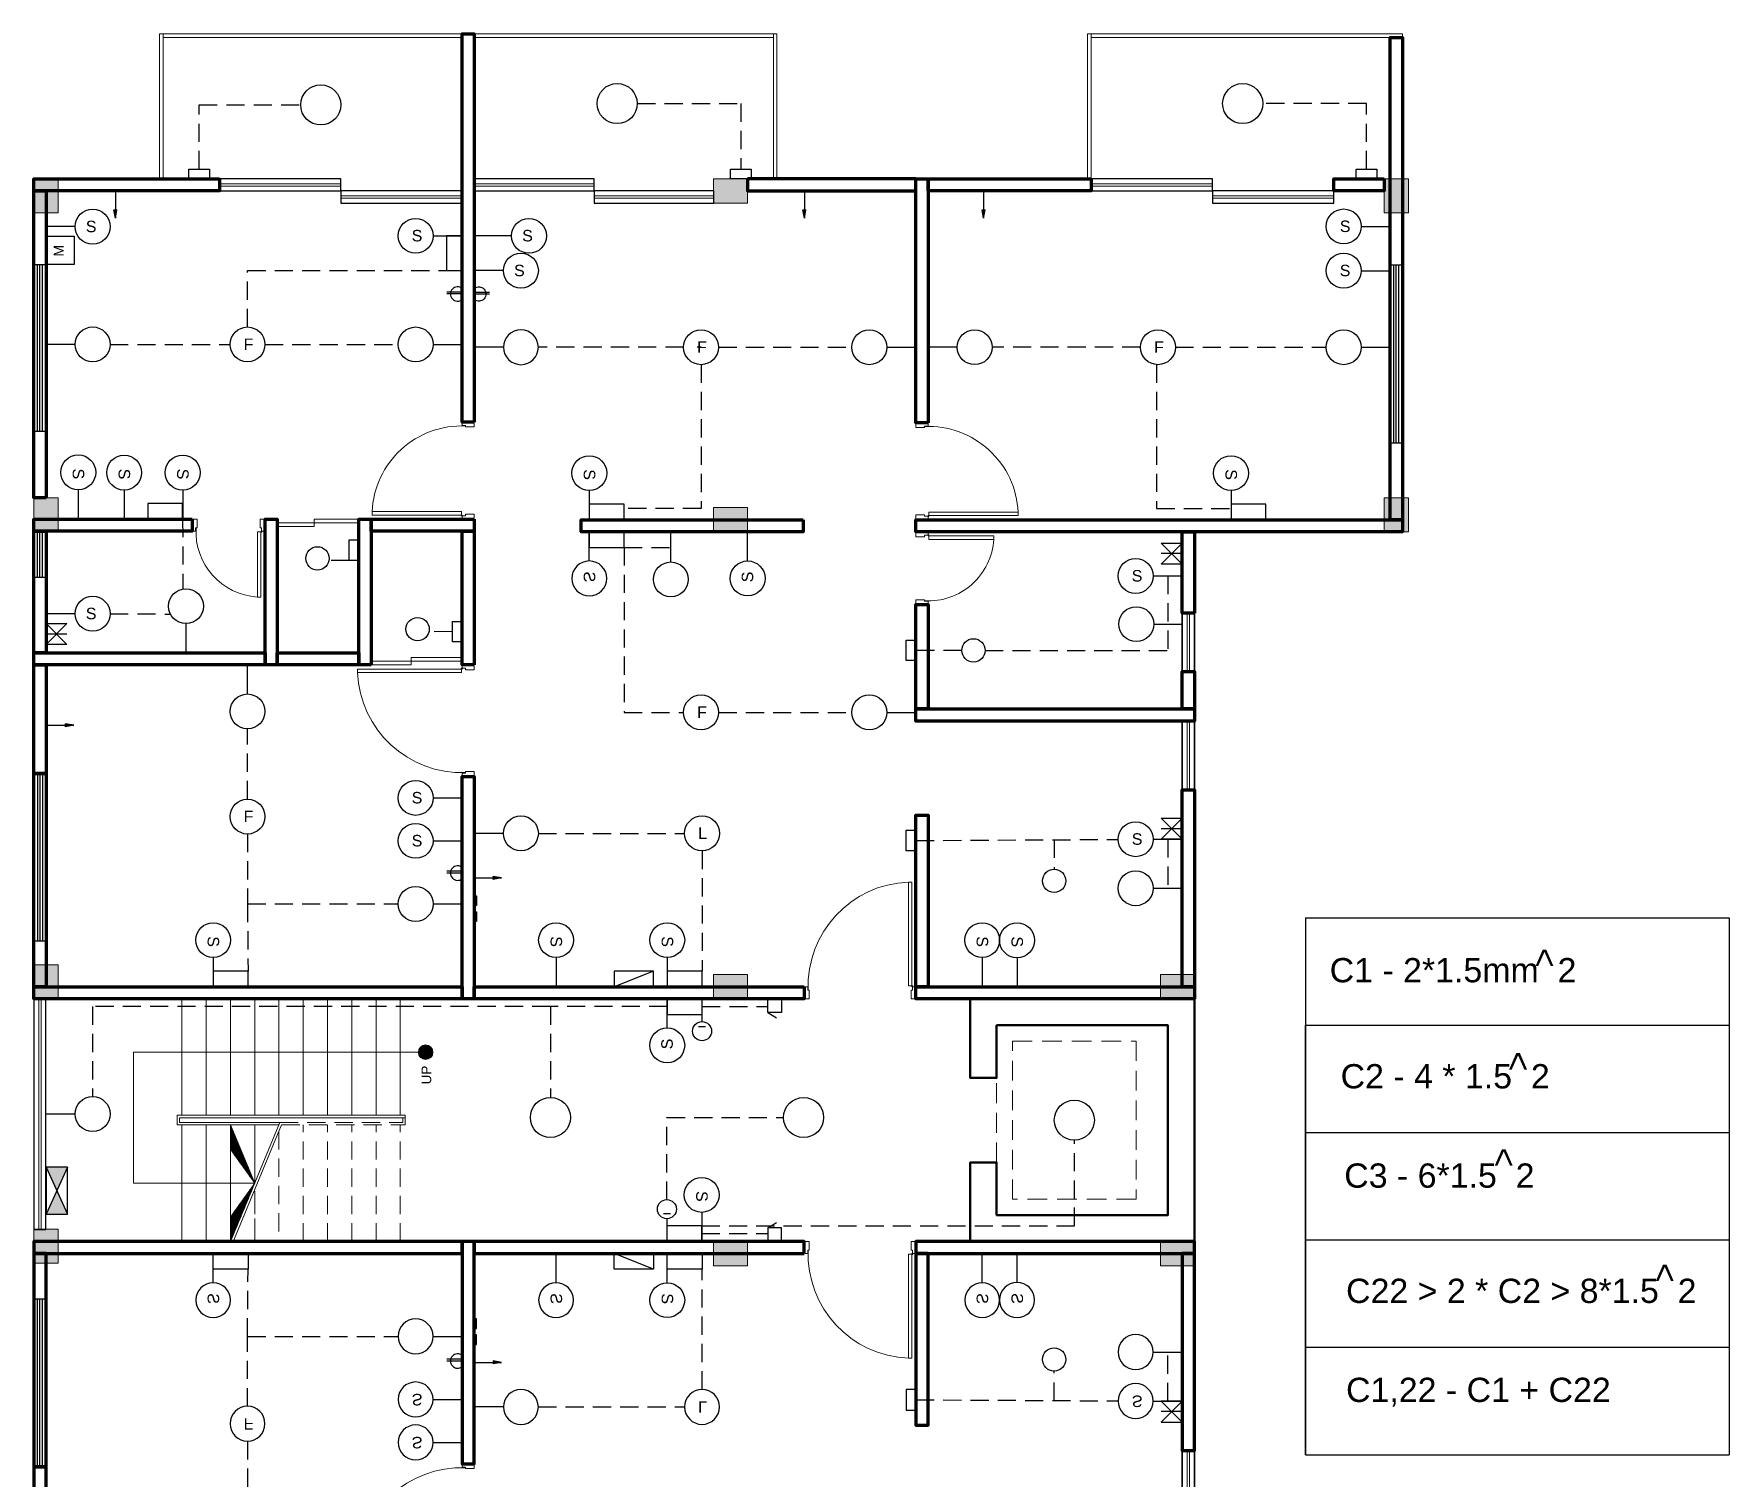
# Model space of a CAD drawing. Header units: feet. Extents: x -557 to 5700, y -423 to 603.
# Drawn here: x 2264 to 2963, y -50 to 546 of the extents above; entities that cross this region are included whole.
import ezdxf

# ---------------------------------------------------------------- set-up
doc = ezdxf.new("R2010")
doc.units = ezdxf.units.FT
doc.header["$LTSCALE"] = 30
doc.header["$MEASUREMENT"] = 0
doc.linetypes.add('HIDDEN', pattern=[0.375, 0.25, -0.125])
for name, color, linetype, lineweight in [('3 bed', 7, 'Continuous', 0), ('Door', 36, 'Continuous', 18), ('FINAL STRUCTURE', 250, 'Continuous', 0), ('h', 250, 'HIDDEN', 5), ('NF_16.02.2022', 7, 'Continuous', 0), ('wall', 250, 'Continuous', 100), ('window', 250, 'Continuous', 0)]:
    doc.layers.add(name, color=color, linetype=linetype, lineweight=lineweight)
doc.layers.add('FINAL SHEET', color=7, linetype='Continuous')
doc.layers.add('FUR', color=251, linetype='Continuous')
doc.styles.get("Standard").update_dxf_attribs({"font": 'arial.ttf'})

# ---------------------------------------------------------------- blocks, each defined once
blk = doc.blocks.new('*U60')
blk.add_lwpolyline([(12498666, -555594), (12499374, -555594), (12499374, -555719), (12498666, -555719)], close=True)
at = {"lineweight": 30}
blk.add_lwpolyline([(12498666, -555594), (12498666, -555719), (12499374, -555719), (12499374, -555594)], close=True, dxfattribs=at)
at = {"layer": 'window'}
blk.add_lwpolyline([(12498666, -555644), (12498666, -555669), (12499374, -555669), (12499374, -555644)], close=True, dxfattribs=at)
blk = doc.blocks.new('*U61')
blk.add_lwpolyline([(12498003, -555594), (12498603, -555594), (12498603, -555719), (12498003, -555719)], close=True)
at = {"lineweight": 30}
blk.add_lwpolyline([(12498003, -555594), (12498003, -555719), (12498603, -555719), (12498603, -555594)], close=True, dxfattribs=at)
at = {"layer": 'window'}
blk.add_lwpolyline([(12498003, -555644), (12498003, -555669), (12498603, -555669), (12498603, -555644)], close=True, dxfattribs=at)
blk = doc.blocks.new('*U55')
for points in [[(-750, -56.5), (-744, -56.5), (-744, -62.5), (-715, -62.5), (-715, -27.5), (-700, -27.5), (-700, 62.5), (-744, 62.5), (-744, 56.5), (-750, 56.5), (-750, 62.5), (-750, -62.5)], [(0, -56.5), (-6, -56.5), (-6, -62.5), (-35, -62.5), (-35, -27.5), (-50, -27.5), (-50, 62.5), (-6, 62.5), (-6, 56.5), (0, 56.5), (0, 62.5), (0, -62.5)], [(-707.5, -740), (-707.5, -70), (-672.5, -70), (-672.5, -740)]]:
    blk.add_lwpolyline(points, close=True)
blk.add_lwpolyline([(-707.5, -70), (-712.5, -67.5), (-715, -62.5)])
blk.add_circle((-712.5, -67.5), 5)
blk.add_arc((-712.5, -67.5), 673.7, 273.40392, 3.40392)
blk = doc.blocks.new('*U58')
blk.add_lwpolyline([(12498290, -555594), (12499540, -555594), (12499540, -555719), (12498290, -555719)], close=True)
at = {"lineweight": 30}
blk.add_lwpolyline([(12498290, -555594), (12498290, -555719), (12499540, -555719), (12499540, -555594)], close=True, dxfattribs=at)
at = {"layer": 'window'}
blk.add_lwpolyline([(12498290, -555644), (12498290, -555669), (12499540, -555669), (12499540, -555644)], close=True, dxfattribs=at)
blk = doc.blocks.new('*U53')
for points in [[(-1000, -56.5), (-994, -56.5), (-994, -62.5), (-965, -62.5), (-965, -27.5), (-950, -27.5), (-950, 62.5), (-994, 62.5), (-994, 56.5), (-1000, 56.5), (-1000, 62.5), (-1000, -62.5)], [(0, -56.5), (-6, -56.5), (-6, -62.5), (-35, -62.5), (-35, -27.5), (-50, -27.5), (-50, 62.5), (-6, 62.5), (-6, 56.5), (0, 56.5), (0, 62.5), (0, -62.5)], [(-42.5, -990), (-42.5, -70), (-77.5, -70), (-77.5, -990)]]:
    blk.add_lwpolyline(points, close=True)
blk.add_lwpolyline([(-42.5, -70), (-37.5, -67.5), (-35, -62.5)])
blk.add_circle((-37.5, -67.5), 5)
blk.add_arc((-37.5, -67.5), 923.4, 177.51719, 267.51719)
blk = doc.blocks.new('*U49')
for points in [[(-42.5, 990), (-42.5, 70), (-77.5, 70), (-77.5, 990)], [(-1000, 56.5), (-994, 56.5), (-994, 62.5), (-965, 62.5), (-965, 27.5), (-950, 27.5), (-950, -62.5), (-994, -62.5), (-994, -56.5), (-1000, -56.5), (-1000, -62.5), (-1000, 62.5)], [(0, 56.5), (-6, 56.5), (-6, 62.5), (-35, 62.5), (-35, 27.5), (-50, 27.5), (-50, -62.5), (-6, -62.5), (-6, -56.5), (0, -56.5), (0, -62.5), (0, 62.5)]]:
    blk.add_lwpolyline(points, close=True)
blk.add_lwpolyline([(-42.5, 70), (-37.5, 67.5), (-35, 62.5)])
blk.add_circle((-37.5, 67.5), 5)
blk.add_arc((-37.5, 67.5), 923.4, 92.48281, 182.48281)
blk = doc.blocks.new('*U54')
for points in [[(-1107.5, 1140), (-1107.5, 70), (-1072.5, 70), (-1072.5, 1140)], [(-1150, 56.5), (-1144, 56.5), (-1144, 62.5), (-1115, 62.5), (-1115, 27.5), (-1100, 27.5), (-1100, -62.5), (-1144, -62.5), (-1144, -56.5), (-1150, -56.5), (-1150, -62.5), (-1150, 62.5)], [(0, 56.5), (-6, 56.5), (-6, 62.5), (-35, 62.5), (-35, 27.5), (-50, 27.5), (-50, -62.5), (-6, -62.5), (-6, -56.5), (0, -56.5), (0, -62.5), (0, 62.5)]]:
    blk.add_lwpolyline(points, close=True)
blk.add_lwpolyline([(-1107.5, 70), (-1112.5, 67.5), (-1115, 62.5)])
blk.add_circle((-1112.5, 67.5), 5)
blk.add_arc((-1112.5, 67.5), 1073.2, 357.86408, 87.86408)
blk = doc.blocks.new('*U59')
blk.add_lwpolyline([(12498307, -555594), (12499540, -555594), (12499540, -555719), (12498307, -555719)], close=True)
at = {"lineweight": 30}
blk.add_lwpolyline([(12498307, -555594), (12498307, -555719), (12499540, -555719), (12499540, -555594)], close=True, dxfattribs=at)
at = {"layer": 'window'}
blk.add_lwpolyline([(12498307, -555644), (12498307, -555669), (12499540, -555669), (12499540, -555644)], close=True, dxfattribs=at)
blk = doc.blocks.new('*X42')
at = {"color": 0}
for p, q in [((723.09, 154.46), (729.33, 160.7)), ((723.27, 154.46), (729.64, 160.83)), ((723.44, 154.46), (729.94, 160.96)), ((723.62, 154.46), (730.24, 161.08)), ((723.8, 154.46), (730.55, 161.21)), ((723.97, 154.46), (730.85, 161.34)), ((724.15, 154.46), (731.15, 161.46)), ((724.33, 154.46), (731.46, 161.59)), ((724.9, 154.85), (731.76, 161.71)), ((725.52, 155.3), (732.06, 161.84)), ((726.14, 155.74), (732.36, 161.97)), ((726.76, 156.18), (732.67, 162.09)), ((727.37, 156.62), (732.97, 162.22)), ((727.99, 157.06), (733.27, 162.35)), ((728.61, 157.51), (733.58, 162.47)), ((729.23, 157.95), (733.88, 162.6)), ((729.85, 158.39), (734.18, 162.72)), ((730.47, 158.83), (734.49, 162.85)), ((731.09, 159.27), (734.79, 162.98)), ((731.71, 159.72), (735.09, 163.1)), ((732.32, 160.16), (735.4, 163.23)), ((732.94, 160.6), (735.7, 163.36)), ((733.56, 161.04), (736, 163.48)), ((734.18, 161.48), (736.3, 163.61)), ((734.8, 161.93), (736.61, 163.73)), ((735.42, 162.37), (736.91, 163.86)), ((736.04, 162.81), (737.21, 163.99)), ((736.65, 163.25), (737.52, 164.11)), ((737.27, 163.69), (737.82, 164.24)), ((737.89, 164.14), (738.12, 164.37)), ((714.43, 154.46), (714.49, 154.52)), ((714.6, 154.46), (714.79, 154.64)), ((714.78, 154.46), (715.09, 154.77)), ((714.96, 154.46), (715.39, 154.9)), ((715.13, 154.46), (715.7, 155.02)), ((715.31, 154.46), (716, 155.15)), ((715.49, 154.46), (716.3, 155.27)), ((715.66, 154.46), (716.61, 155.4)), ((715.84, 154.46), (716.91, 155.53)), ((716.02, 154.46), (717.21, 155.65)), ((716.19, 154.46), (717.52, 155.78)), ((716.37, 154.46), (717.82, 155.91)), ((716.55, 154.46), (718.12, 156.03)), ((716.72, 154.46), (718.42, 156.16)), ((716.9, 154.46), (718.73, 156.28)), ((717.08, 154.46), (719.03, 156.41)), ((717.25, 154.46), (719.33, 156.54)), ((717.43, 154.46), (719.64, 156.66)), ((717.61, 154.46), (719.94, 156.79)), ((717.79, 154.46), (720.24, 156.92)), ((717.96, 154.46), (720.55, 157.04)), ((718.14, 154.46), (720.85, 157.17)), ((718.32, 154.46), (721.15, 157.29)), ((718.49, 154.46), (721.46, 157.42)), ((718.67, 154.46), (721.76, 157.55)), ((718.85, 154.46), (722.06, 157.67)), ((719.02, 154.46), (722.36, 157.8)), ((719.2, 154.46), (722.67, 157.93)), ((719.38, 154.46), (722.97, 158.05)), ((719.55, 154.46), (723.27, 158.18)), ((719.73, 154.46), (723.58, 158.3)), ((719.91, 154.46), (723.88, 158.43)), ((720.08, 154.46), (724.18, 158.56)), ((720.26, 154.46), (724.49, 158.68)), ((720.44, 154.46), (724.79, 158.81)), ((720.61, 154.46), (725.09, 158.94)), ((720.79, 154.46), (725.39, 159.06)), ((720.97, 154.46), (725.7, 159.19)), ((721.14, 154.46), (726, 159.31)), ((721.32, 154.46), (726.3, 159.44)), ((721.5, 154.46), (726.61, 159.57)), ((721.67, 154.46), (726.91, 159.69)), ((721.85, 154.46), (727.21, 159.82)), ((722.03, 154.46), (727.52, 159.95)), ((722.2, 154.46), (727.82, 160.07)), ((722.38, 154.46), (728.12, 160.2)), ((722.56, 154.46), (728.43, 160.33)), ((722.73, 154.46), (728.73, 160.45)), ((722.91, 154.46), (729.03, 160.58))]:
    blk.add_line(p, q, dxfattribs=at)
blk = doc.blocks.new('STAIR')
at = {"layer": 'NF_16.02.2022'}
for p, q in [((0, 0), (48, 0)), ((49, 2), (49, -91)), ((0, -10), (48, -10)), ((0, -20), (48, -20)), ((0, -30), (48, -30)), ((0, -40), (48, -40)), ((0, -50), (48, -50)), ((51, -91), (51, -49.58)), ((100, -70), (51, -49.58)), ((100.38, -69.08), (52, -48.92)), ((0, -60), (48, -60)), ((0, -60), (48, -60)), ((76, -60), (52, -60)), ((76, -60), (52, -60)), ((52, -70), (76, -60)), ((76, -60), (62, -70)), ((76, -60), (90, -70)), ((0, -70), (48, -70)), ((0, -70), (48, -70)), ((52, -70), (98, -70)), ((100, -70), (52, -70)), ((0, -80), (48, -80)), ((0, -80), (48, -80)), ((100, -80), (52, -80)), ((0, -90), (48, -90)), ((100, -90), (52, -90)), ((49, -91), (51, -91))]:
    blk.add_line(p, q, dxfattribs=at)
at = {"layer": 'NF_16.02.2022', "linetype": 'HIDDEN'}
for p, q in [((51, 1), (49, 1)), ((51, -49.58), (51, 1)), ((100, 0), (52, 0)), ((100, -10), (52, -10)), ((100, -20), (52, -20)), ((100, -30), (52, -30)), ((100, -40), (52, -40)), ((54.6, -50), (100, -50)), ((100, -60), (78.6, -60)), ((98, -60), (78.6, -60))]:
    blk.add_line(p, q, dxfattribs=at)
at = {"layer": 'NF_16.02.2022'}
for points in [[(76, -60), (76, -110), (22, -110), (22, 10.45)], [(49, 2), (48, 2), (48, -92), (52, -92)], [(52, -92), (52, -50)]]:
    blk.add_lwpolyline(points, dxfattribs=at)
at = {"layer": 'NF_16.02.2022', "linetype": 'HIDDEN'}
blk.add_lwpolyline([(52, -48.92), (52, 2), (49, 2)], dxfattribs=at)
at = {"layer": 'NF_16.02.2022'}
blk.add_blockref('*X42', (-662.34, -224.46), dxfattribs=at)
at = {"layer": 'NF_16.02.2022', "xscale": -1}
blk.add_blockref('*X42', (814.34, -224.46), dxfattribs=at)
blk = doc.blocks.new('*U56')
blk.add_lwpolyline([(12498103, -555594), (12500478, -555594), (12500478, -555719), (12498103, -555719)], close=True)
at = {"lineweight": 30}
blk.add_lwpolyline([(12498103, -555594), (12498103, -555719), (12500478, -555719), (12500478, -555594)], close=True, dxfattribs=at)
at = {"layer": 'window'}
blk.add_lwpolyline([(12498103, -555644), (12498103, -555669), (12500478, -555669), (12500478, -555644)], close=True, dxfattribs=at)
blk = doc.blocks.new('FINAL STRUCTURE')
at = {"layer": 'FINAL STRUCTURE'}
blk.add_hatch(color=256, dxfattribs=at).paths.add_polyline_path([(16171863, 1282315), (16171863, 1281965), (16172113, 1281965), (16172113, 1282315)])
blk.add_lwpolyline([(16171863, 1282315), (16171863, 1281965), (16172113, 1281965), (16172113, 1282315)], close=True, dxfattribs=at)
blk = doc.blocks.new('lift-8p')
at = {"layer": 'h'}
blk.add_line((75, 16), (75, -16), dxfattribs=at)
blk.add_lwpolyline([(69, 30), (69, -30), (22, -30), (22, 30)], close=True, dxfattribs=at)
at = {"layer": 'wall', "lineweight": 50}
blk.add_lwpolyline([(75, -36), (10, -36), (10, 36), (75, 36), (75, 16), (85, 16), (85, 46), (0, 46), (0, -46), (85, -46), (85, -16), (75, -16)], close=True, dxfattribs=at)
blk = doc.blocks.new('erff')
at = {"layer": 'wall', "xscale": 25.35278301872314, "yscale": 25.35278301872314, "zscale": 25.35278301872314, "rotation": 90}
blk.add_blockref('lift-8p', (15643917, 1480724), dxfattribs=at)
blk = doc.blocks.new('fgrn')
blk.add_line((999.94, 781.66), (989.94, 781.66))
blk.add_circle((1005.94, 781.66), 6)
blk = doc.blocks.new('rgfnh')
blk.add_line((1024.12, 801.53), (1034.12, 801.53))
blk.add_circle((1018.12, 801.53), 6)
blk = doc.blocks.new('FUK')
blk.add_lwpolyline([(1083.96, 783.55), (1090.96, 783.55), (1090.96, 776.55), (1083.96, 776.55)], close=True)
at = {"color": 1, "insert": (1085.93, 781.62), "char_height": 2.48, "attachment_point": 1}
blk.add_mtext_dynamic_manual_height_columns('M', width=66.1939, gutter_width=12.38, heights=[0], dxfattribs=at)
blk = doc.blocks.new('TYNMTYM')
h = blk.add_hatch(color=256)
h.dxf.hatch_style = 1
h.paths.add_polyline_path([(1092.84, 787.2), (1092.84, 786.44), (1096.97, 786.44)])
h.paths.add_polyline_path([(1096.97, 786.44), (1092.84, 786.44), (1092.84, 785.68)])
for p, q in [((1083.27, 786.44), (1096.97, 786.44)), ((1096.97, 786.44), (1092.84, 787.2)), ((1092.84, 785.68), (1092.84, 787.2)), ((1096.97, 786.44), (1092.84, 785.68))]:
    blk.add_line(p, q)
blk = doc.blocks.new('efdb')
blk.add_line((1057.67, 765.18), (1066.67, 765.18))
for points in [[(1057.67, 769.68), (1066.67, 769.68), (1057.67, 760.68)], [(1057.67, 769.68), (1066.67, 760.68), (1057.67, 760.68)]]:
    blk.add_lwpolyline(points)
blk = doc.blocks.new('RTB')
h = blk.add_hatch(color=1)
h.dxf.hatch_style = 1
h.paths.add_polyline_path([(1080.28, 779.6), (1080.89, 779.6), (1080.89, 782.37), (1080.28, 782.37)])
blk.add_lwpolyline([(1080.28, 782.37), (1080.89, 782.37), (1080.89, 779.6), (1080.28, 779.6)], close=True)
blk = doc.blocks.new('FG N')
at = {"true_color": 0x6e28b8}
h = blk.add_hatch(color=192, dxfattribs=at)
h.dxf.hatch_style = 1
h.paths.add_polyline_path([(1079.59, 782.34), (1078.98, 782.34), (1078.98, 779.56), (1079.59, 779.56)])
blk.add_lwpolyline([(1078.98, 782.34), (1079.59, 782.34), (1079.59, 779.56), (1078.98, 779.56)], close=True)
blk = doc.blocks.new('eb')
blk.add_line((1033.16, 780.58), (1037.61, 783.37))
blk.add_lwpolyline([(1033.16, 773.58), (1040.16, 773.58), (1040.16, 780.58), (1033.16, 780.58)], close=True)
blk = doc.blocks.new('YDTR7IK')
blk.add_line((1054.49, 748.6), (1058.12, 748.6))
blk.add_circle((1056.27, 750.84), 4.8)
blk = doc.blocks.new('RYFMH')
blk.add_line((1066.52, 785.83), (1077.75, 790.26))
blk.add_lwpolyline([(1077.75, 790.26), (1066.52, 790.26), (1066.52, 785.83), (1077.75, 785.83)], close=True)
blk = doc.blocks.new('EGBDTG')
h = blk.add_hatch(color=256)
h.dxf.hatch_style = 1
h.paths.add_polyline_path([(1115.31, 784.01), (1108.57, 780.93), (1115.31, 777.84)])
h.paths.add_polyline_path([(1101.83, 777.84), (1108.57, 780.93), (1101.83, 784.01)])
for p, q in [((1101.83, 777.84), (1115.31, 784.01)), ((1101.83, 784.01), (1115.31, 777.84))]:
    blk.add_line(p, q)
blk.add_lwpolyline([(1115.31, 784.01), (1101.83, 784.01), (1101.83, 777.84), (1115.31, 777.84)], close=True)
blk = doc.blocks.new('GILFJ')
blk.add_circle((1414.99, 386.79), 4.8)
at = {"insert": (1413.92, 388.42), "char_height": 3.16, "attachment_point": 1}
blk.add_mtext_dynamic_manual_height_columns('F', width=98.4707, gutter_width=15.81, heights=[0], dxfattribs=at)
blk = doc.blocks.new('GIL')
blk.add_line((1401.9, 773.24), (1409.9, 773.24))
blk.add_circle((1397.1, 773.24), 4.8)
at = {"insert": (1396.03, 774.87), "char_height": 3.16, "attachment_point": 1}
blk.add_mtext_dynamic_manual_height_columns('S', width=98.4707, gutter_width=15.81, heights=[0], dxfattribs=at)
blk = doc.blocks.new('FG')
blk.add_line((1246.11, 466.07, -64.14), (1234.11, 466.07, -64.14))
blk.add_circle((1253.31, 466.07, -64.14), 7.2)
at = {"color": 3, "insert": (1254.92, 468.52, -64.14), "char_height": 4.74, "attachment_point": 3}
blk.add_mtext_dynamic_manual_height_columns('S', width=147.706, gutter_width=23.71, heights=[0], dxfattribs=at)
blk = doc.blocks.new('TUK')
blk.add_line((1399.21, 816.29), (1407.21, 816.29))
blk.add_circle((1394.41, 816.29), 4.8)
at = {"color": 3, "insert": (1393.34, 817.92), "char_height": 3.16, "attachment_point": 1}
blk.add_mtext_dynamic_manual_height_columns('S', width=98.4707, gutter_width=15.81, heights=[0], dxfattribs=at)
blk = doc.blocks.new('GUIL')
blk.add_circle((1397.67, 371.74), 4.8)
at = {"insert": (1396.6, 373.37), "char_height": 3.16, "attachment_point": 1}
blk.add_mtext_dynamic_manual_height_columns('L', width=98.4707, gutter_width=15.81, heights=[0], dxfattribs=at)
blk = doc.blocks.new('fgn')
blk.add_line((1458.01, 357.27, -64.14), (1458.01, 345.27, -64.14))
blk.add_circle((1458.01, 364.47, -64.14), 7.2)
at = {"color": 18, "true_color": 0x000000, "insert": (1460.46, 366.07, -64.14), "char_height": 4.74, "attachment_point": 1, "rotation": 270}
blk.add_mtext_dynamic_manual_height_columns('S', width=147.706, gutter_width=23.71, heights=[0], dxfattribs=at)
blk = doc.blocks.new('dgbr')
blk.add_line((1303, 164.77, -64.14), (1303, 152.77, -64.14))
blk.add_circle((1303, 171.97, -64.14), 7.2)
at = {"color": 18, "true_color": 0x000000, "insert": (1305.45, 173.57, -64.14), "char_height": 4.74, "attachment_point": 1, "rotation": 270}
blk.add_mtext_dynamic_manual_height_columns('S', width=147.706, gutter_width=23.71, heights=[0], dxfattribs=at)
blk = doc.blocks.new('dfgb')
at = {"layer": 'NF_16.02.2022', "true_color": 0x000000}
h = blk.add_hatch(color=18, dxfattribs=at)
edge = h.paths.add_edge_path()
edge.add_arc((2425.75, 125.77), 3, 0, 360)
for p, q in [((2461.13, 462.28, -64.14), (2445.8, 462.28, -64.14)), ((2457.8, 447.93, -64.14), (2445.8, 447.93, -64.14)), ((2265.8, 321.53, -64.14), (2265.8, 340.51, -64.14)), ((2266.8, 321.53, -64.14), (2266.8, 340.51, -64.14)), ((2267.8, 321.53, -64.14), (2267.8, 340.51, -64.14)), ((2264.3, 321.53, -64.14), (2269.3, 321.53, -64.14)), ((2265.8, 240.61, -64.14), (2265.8, 171.53, -64.14)), ((2266.8, 240.61, -64.14), (2266.8, 171.53, -64.14)), ((2267.8, 240.61, -64.14), (2267.8, 171.53, -64.14)), ((2269.3, 171.53, -64.14), (2264.3, 171.53, -64.14)), ((2525.31, 164.77, -64.14), (2525.31, 152.77, -64.14)), ((2525.31, 135.77, -64.14), (2525.31, 147.77, -64.14)), ((2539.67, 138.4, -64.14), (2539.67, 141.33, -64.14)), ((2525.17, 57.13, -64.14), (2525.17, 54.2, -64.14)), ((2539.53, 59.77, -64.14), (2539.53, 47.77, -64.14)), ((2525.31, 30.77, -64.14), (2525.31, 42.77, -64.14)), ((2269.3, 24.01, -64.14), (2264.3, 24.01, -64.14)), ((2265.8, -45.07, -64.14), (2265.8, 24.01, -64.14)), ((2266.8, -45.07, -64.14), (2266.8, 24.01, -64.14)), ((2267.8, -45.07, -64.14), (2267.8, 24.01, -64.14))]:
    blk.add_line(p, q)
at = {"elevation": -64.14}
for points in [[(2328.15, 489.76), (2336.62, 489.76), (2336.62, 485.77), (2328.15, 485.77)], [(2551.44, 489.76), (2559.91, 489.76), (2559.91, 485.77), (2551.44, 485.77)], [(2809.24, 489.76), (2817.71, 489.76), (2817.71, 485.77), (2809.24, 485.77)], [(2434.37, 462.28), (2434.37, 447.93), (2440.8, 447.93), (2440.8, 462.28)], [(2325.6, 351.94), (2311.24, 351.94), (2311.24, 345.51), (2325.6, 345.51)], [(2493.19, 345.27), (2507.55, 345.27), (2507.55, 351.7), (2493.19, 351.7)], [(2757.68, 345.27), (2772.04, 345.27), (2772.04, 351.7), (2757.68, 351.7)], [(2394.27, 328.45), (2394.27, 336.92), (2398.27, 336.92), (2398.27, 328.45)], [(2507.55, 340.27), (2493.19, 340.27), (2493.19, 333.83), (2507.55, 333.83)], [(2436.8, 294.9), (2436.8, 303.37), (2440.8, 303.37), (2440.8, 294.9)], [(2623.8, 287.17), (2623.8, 295.64), (2627.8, 295.64), (2627.8, 287.17)], [(2623.8, 208.79), (2623.8, 217.26), (2627.8, 217.26), (2627.8, 208.79)], [(2338.19, 152.77), (2352.55, 152.77), (2352.55, 159.2), (2338.19, 159.2)], [(2525.31, 152.77), (2539.67, 152.77), (2539.67, 159.2), (2525.31, 159.2)], [(2525.31, 141.33), (2539.67, 141.33), (2539.67, 147.77), (2525.31, 147.77)], [(2539.53, 54.2), (2525.17, 54.2), (2525.17, 47.77), (2539.53, 47.77)], [(2338.19, 42.77), (2352.55, 42.77), (2352.55, 36.33), (2338.19, 36.33)], [(2525.31, 42.77), (2539.67, 42.77), (2539.67, 36.33), (2525.31, 36.33)], [(2623.8, -13.26), (2623.8, -21.73), (2627.8, -21.73), (2627.8, -13.26)]]:
    blk.add_lwpolyline(points, close=True, dxfattribs=at)
for centre, radius in [((2382.51, 516.26), 8.26), ((2504.69, 516.81), 8.26), ((2762.49, 516.81), 8.26), ((2468.33, 462.28, -64.14), 7.2), ((2465, 447.93, -64.14), 7.2), ((2381.17, 329.34), 4.8), ((2422.43, 300.16), 4.8), ((2651.53, 291.41), 4.8), ((2684.77, 196.39, -64.14), 4.8), ((2525.31, 171.97, -64.14), 7.2), ((2525.31, 128.57, -64.14), 7.2), ((2477.18, 98.86), 8.26), ((2477.18, 98.86), 8.26), ((2581.51, 98.86), 8.26), ((2693.11, 97.77, -64.14), 8.26), ((2539.53, 66.97, -64.14), 7.2), ((2525.31, 23.57, -64.14), 7.2), ((2684.77, -0.86, -64.14), 4.8)]:
    blk.add_circle(centre, radius)
at = {"layer": 'FINAL SHEET'}
for p, q in [((2264.3, 450.44, -64.14), (2269.3, 450.44, -64.14)), ((2265.8, 381.8, -64.14), (2265.8, 450.44, -64.14)), ((2266.8, 381.8, -64.14), (2266.8, 450.44, -64.14)), ((2267.8, 381.8, -64.14), (2267.8, 450.44, -64.14)), ((2823.3, 450.28, -64.14), (2828.3, 450.28, -64.14)), ((2824.8, 376.94, -64.14), (2824.8, 450.28, -64.14)), ((2825.8, 376.94, -64.14), (2825.8, 450.28, -64.14)), ((2826.8, 376.94, -64.14), (2826.8, 450.28, -64.14)), ((2264.3, 381.8, -64.14), (2269.3, 381.8, -64.14)), ((2823.3, 376.94, -64.14), (2828.3, 376.94, -64.14)), ((2742.57, 147.77, -64.14), (2742.57, 42.77, -64.14))]:
    blk.add_line(p, q, dxfattribs=at)
at = {"layer": 'h', "color": 18, "linetype": 'HIDDEN', "lineweight": 30, "true_color": 0x000000}
for p, q in [((2332.39, 489.76, -64.14), (2332.39, 516.26, -64.14)), ((2332.39, 516.26, -64.14), (2374.26, 516.26)), ((2512.95, 516.81), (2555.67, 516.81)), ((2555.67, 516.81), (2555.67, 489.76, -64.14)), ((2813.47, 516.81, -64.14), (2770.75, 516.81)), ((2813.47, 489.76, -64.14), (2813.47, 516.81, -64.14)), ((2352.33, 424.72, -64.14), (2352.33, 447.93, -64.14)), ((2352.33, 447.93, -64.14), (2434.37, 447.93, -64.14)), ((2295.7, 417.52, -64.14), (2345.13, 417.52, -64.14)), ((2359.53, 417.52, -64.14), (2414.4, 417.52, -64.14)), ((2457.8, 416.37, -55.9), (2445.8, 416.37, -64.14)), ((2532.06, 416.37, -4.94), (2472.2, 416.37, -46.02)), ((2539.26, 416.37), (2537.66, 416.37, -1.1)), ((2546.46, 416.37, -6.26), (2601.4, 416.37, -45.35)), ((2615.8, 416.37, -55.6), (2627.8, 416.37, -64.14)), ((2720.35, 416.37), (2659.2, 416.37, -64.14)), ((2734.75, 416.37), (2796.9, 416.37, -64.14)), ((2325.6, 345.51, -64.14), (2325.7, 316.71, -64.14)), ((2394.27, 328.45, -64.14), (2385.88, 328.42)), ((2507.55, 333.83, -64.14), (2526.79, 333.83, -64.14)), ((2507.55, 333.83, -64.14), (2507.55, 265.83, -64.14)), ((2731.57, 322.09, -64.14), (2731.57, 291.41, -64.14)), ((2295.7, 306.54, -64.14), (2320.55, 306.39, -64.14)), ((2436.8, 299.14, -64.14), (2427.08, 298.95)), ((2646.73, 291.41), (2627.8, 291.41, -64.14)), ((2656.33, 291.41), (2731.57, 291.41)), ((2507.55, 265.83, -64.14), (2532.06, 265.83)), ((2546.46, 265.83), (2601.4, 265.83)), ((2352.33, 230.11), (2352.33, 259.03, -64.14)), ((2352.33, 215.71), (2352.33, 186.89)), ((2472.2, 215.96, -64.14), (2532.47, 215.96, -64.14)), ((2627.8, 213.02, -64.14), (2711.17, 213.49, -64.14)), ((2684.77, 213.34, -64.14), (2684.77, 201.19, -64.14)), ((2731.57, 213.57, -64.14), (2731.57, 193.37, -64.14)), ((2539.67, 208.76, -64.14), (2539.67, 159.2, -64.14)), ((2352.33, 186.89), (2414.4, 186.89, -64.14)), ((2352.33, 186.89), (2352.55, 159.2, -64.14)), ((2477.18, 144.55, -64.14), (2288.5, 144.55, -64.14)), ((2288.5, 144.55, -64.14), (2288.5, 107.47, -64.14)), ((2525.31, 144.55, -64.14), (2477.18, 144.55, -64.14)), ((2477.18, 144.55, -64.14), (2477.18, 107.12)), ((2539.67, 144.55, -64.14), (2566.79, 144.55, -64.14)), ((2693.11, 54.2, -64.14), (2693.11, 89.51, -64.14)), ((2539.53, 54.2, -64.14), (2693.11, 54.2, -64.14)), ((2352.33, 8.64), (2352.55, 36.33, -64.14)), ((2539.67, -13.23, -64.14), (2539.67, 36.33, -64.14)), ((2352.33, -20.18), (2352.33, 8.64)), ((2352.33, 8.64), (2414.4, 8.64, -64.14)), ((2731.57, -18.04, -64.14), (2731.57, 2.17, -64.14)), ((2684.77, -17.81, -64.14), (2684.77, -5.66, -64.14)), ((2472.2, -20.43, -64.14), (2532.47, -20.43, -64.14)), ((2627.8, -17.49, -64.14), (2711.17, -17.96, -64.14)), ((2352.33, -34.58), (2352.33, -63.49, -64.14))]:
    blk.add_line(p, q, dxfattribs=at)
for points in [[(2539.26, 409.17), (2539.26, 349.88), (2507.55, 349.88)], [(2727, 409.2), (2727, 349.93), (2757.68, 349.93)]]:
    blk.add_lwpolyline(points, dxfattribs=at)
at = {"layer": 'h', "color": 18, "linetype": 'HIDDEN', "lineweight": 30, "true_color": 0x000000, "elevation": -64.14}
for points in [[(2525.17, 64.99), (2525.17, 98.86), (2573.25, 98.86)], [(2539.53, 50.98), (2566.79, 50.98)]]:
    blk.add_lwpolyline(points, dxfattribs=at)
at = {"layer": 'NF_16.02.2022'}
blk.add_circle((2425.75, 125.77, -64.14), 3, dxfattribs=at)
at = {"layer": 'wall', "elevation": -64.14}
for points in [[(2445.8, 385.51), (2440.8, 385.51), (2440.8, 545.53), (2445.8, 545.53)], [(2828.3, 345.27), (2823.3, 345.27), (2823.3, 544.03), (2828.3, 544.03)], [(2340.8, 485.77), (2340.8, 480.77), (2264.3, 480.77), (2264.3, 485.77)], [(2558.44, 485.77), (2558.44, 480.77), (2627.8, 480.77), (2627.8, 485.77)], [(2632.8, 385.27), (2627.8, 385.27), (2627.8, 485.77), (2632.8, 485.77)], [(2700.05, 485.77), (2700.05, 480.77), (2632.8, 480.77), (2632.8, 485.77)], [(2820.8, 485.77), (2820.8, 480.77), (2800.05, 480.77), (2800.05, 485.77)], [(2269.3, 354.27), (2264.3, 354.27), (2264.3, 480.77), (2269.3, 480.77)], [(2329.55, 345.51), (2329.55, 340.51), (2264.3, 340.51), (2264.3, 345.51)], [(2364.55, 285.43), (2359.55, 285.43), (2359.55, 345.51), (2364.55, 345.51)], [(2403.27, 285.43), (2398.27, 285.43), (2398.27, 345.51), (2403.27, 345.51)], [(2445.8, 345.51), (2445.8, 340.51), (2403.27, 340.51), (2403.27, 345.51)], [(2581.28, 345.27), (2581.28, 340.27), (2489.87, 340.27), (2489.87, 345.27)], [(2828.3, 345.27), (2828.3, 340.27), (2627.8, 340.27), (2627.8, 345.27)], [(2269.3, 290.43), (2264.3, 290.43), (2264.3, 340.51), (2269.3, 340.51)], [(2445.8, 285.43), (2440.8, 285.43), (2440.8, 340.51), (2445.8, 340.51)], [(2742.57, 306.77), (2737.57, 306.77), (2737.57, 340.27), (2742.57, 340.27)], [(2632.8, 267.27), (2627.8, 267.27), (2627.8, 310.27), (2632.8, 310.27)], [(2359.55, 290.43), (2359.55, 285.43), (2264.3, 285.43), (2264.3, 290.43)], [(2398.27, 290.43), (2398.27, 285.43), (2364.55, 285.43), (2364.55, 290.43)], [(2269.3, 240.61), (2264.3, 240.61), (2264.3, 285.43), (2269.3, 285.43)], [(2742.57, 267.27), (2737.57, 267.27), (2737.57, 282.77), (2742.57, 282.77)], [(2742.57, 267.27), (2742.57, 262.27), (2627.8, 262.27), (2627.8, 267.27)], [(2269.3, 152.77), (2264.3, 152.77), (2264.3, 240.61), (2269.3, 240.61)], [(2445.8, 147.77), (2440.8, 147.77), (2440.8, 239.43), (2445.8, 239.43)], [(2742.57, 152.77), (2737.57, 152.77), (2737.57, 233.96), (2742.57, 233.96)], [(2632.8, 152.77), (2627.8, 152.77), (2627.8, 223.46), (2632.8, 223.46)], [(2440.8, 152.77), (2440.8, 147.77), (2264.3, 147.77), (2264.3, 152.77)], [(2581.8, 152.77), (2581.8, 147.77), (2445.8, 147.77), (2445.8, 152.77)], [(2742.57, 152.77), (2742.57, 147.77), (2627.8, 147.77), (2627.8, 152.77)], [(2440.8, 42.77), (2440.8, 47.77), (2264.3, 47.77), (2264.3, 42.77)], [(2269.3, 42.77), (2264.3, 42.77), (2264.3, -45.07), (2269.3, -45.07)], [(2445.8, 47.77), (2440.8, 47.77), (2440.8, -43.89), (2445.8, -43.89)], [(2581.8, 42.77), (2581.8, 47.77), (2445.8, 47.77), (2445.8, 42.77)], [(2742.57, 42.77), (2742.57, 47.77), (2627.8, 47.77), (2627.8, 42.77)], [(2632.8, 42.77), (2627.8, 42.77), (2627.8, -27.93), (2632.8, -27.93)], [(2742.57, 42.77), (2737.57, 42.77), (2737.57, -38.43), (2742.57, -38.43)], [(2269.3, -45.07), (2264.3, -45.07), (2264.3, -89.89), (2269.3, -89.89)]]:
    blk.add_lwpolyline(points, close=True, dxfattribs=at)
at = {"layer": 'window', "elevation": -64.14}
for points in [[(2317.55, 545.53), (2316.05, 545.53), (2316.05, 485.77), (2317.55, 485.77)], [(2440.8, 544.03), (2440.8, 545.53), (2317.55, 545.53), (2317.55, 544.03)], [(2569.05, 544.03), (2569.05, 545.53), (2445.8, 545.53), (2445.8, 544.03)], [(2570.55, 545.53), (2569.05, 545.53), (2569.05, 485.77), (2570.55, 485.77)], [(2698.55, 545.53), (2700.05, 545.53), (2700.05, 485.77), (2698.55, 485.77)], [(2700.05, 544.03), (2700.05, 545.53), (2828.3, 545.53), (2828.3, 544.03)], [(2364.55, 342.51), (2364.55, 344.01), (2379.81, 344.01), (2379.81, 342.51)], [(2379.81, 344.01), (2379.81, 345.51), (2398.27, 345.51), (2398.27, 344.01)], [(2403.27, 285.43), (2403.27, 286.93), (2419.85, 286.93), (2419.85, 285.43)], [(2419.85, 286.93), (2419.85, 288.43), (2440.8, 288.43), (2440.8, 286.93)]]:
    blk.add_lwpolyline(points, close=True, dxfattribs=at)
for name, p, xscale, yscale, zscale, rotation in [('TYNMTYM', (1656.92, 1363.66, -64.14), 0.8150334265915797, 0.8150334265915797, 0.8150334265915797, 270), ('TYNMTYM', (2014.71, 1363.66, -64.14), 0.8150334265915797, 0.8150334265915797, 0.8150334265915797, 270), ('FUK', (3566.14, -1343.54, -64.14), 1.65509139619141, 1.65509139619141, 1.65509139619141, 90), ('TUK', (1058.13, 2456.38, -64.14), 1.5, 1.5, 1.5, 270), ('GIL', (1141.63, 2460.35, -64.14), 1.5, 1.5, 1.5, 270), ('GIL', (1165.75, 2460.35, -64.14), 1.5, 1.5, 1.5, 270), ('TUK', (1533.25, 2456.08, -64.14), 1.5, 1.5, 1.5, 270), ('rgfnh', (3488.63, -901.1, -64.14), 1.2, 1.2, 1.2, 90), ('TUK', (3782.88, -1770.55, -64.14), 1.5, 1.5, 1.5, 89.99999999999999), ('efdb', (3752.93, 1065.87, -64.14), 0.9600000000000002, 0.9600000000000002, 0.9600000000000002, 180), ('fgrn', (3264.97, -897.5, -64.14), 1.2, 1.2, 1.2, 90), ('*U61', (-19486.17, -499637.35, -64.14), 0.0400000000000001, 0.0400000000000001, 0.0400000000000001, 89.99999999999999), ('rgfnh', (3314.17, -955.51, -64.14), 1.2, 1.2, 1.2, 90), ('*U60', (-19486.17, -499712.69, -64.14), 0.0400000000000001, 0.0400000000000001, 0.0400000000000001, 89.99999999999999), ('efdb', (3752.93, 952.47, -64.14), 0.9600000000000002, 0.9600000000000002, 0.9600000000000002, 180), ('TUK', (1255.09, 2263.58, -64.14), 1.5, 1.5, 1.5, 270), ('TUK', (1430.69, 2263.58, -64.14), 1.5, 1.5, 1.5, 270), ('GIL', (1509.63, 2267.55, -64.14), 1.5, 1.5, 1.5, 270), ('RYFMH', (4055.42, 1290.74, -64.14), 1.44, 1.44, 1.44, 180), ('eb', (1740.26, 766.63, -64.14), -0.8, 0.8, 0.8, 180), ('YDTR7IK', (3405.1, 749.65, -64.14), 0.8193306886212608, 0.8193306886212608, 0.8193306886212608, 180), ('EGBDTG', (1149.21, 1665.06, -64.14), 1.44, 1.44, 1.44, 270), ('TUK', (1255.09, -2068.05, -64.14), -1.5, 1.5, 1.5, 270), ('TUK', (1430.69, -2068.05, -64.14), -1.5, 1.5, 1.5, 270), ('GIL', (1509.63, -2072.02, -64.14), -1.5, 1.5, 1.5, 270), ('rgfnh', (1199.86, 970.48, -64.14), -1.2, 1.2, 1.2, 180), ('RTB', (890.19, 1138.49, -64.14), -1.44, 1.44, 1.44, 180), ('FG N', (892.06, 1131.89, -64.14), -1.44, 1.44, 1.44, 180), ('rgfnh', (1496.63, 964, -64.14), -1.2, 1.2, 1.2, 180), ('TUK', (329.98, 1207.07, -64.14), -1.5, 1.5, 1.5, 180), ('fgrn', (1257.87, 917.55, -64.14), -1.2, 1.2, 1.2, 180), ('GUIL', (443.17, 537.18, -64.14), -1.5, 1.5, 1.5, 180), ('TUK', (626.75, 1206.4, -64.14), -1.5, 1.5, 1.5, 180), ('GILFJ', (229.85, 552.81), -1.5, 1.5, 1.5, 180), ('GIL', (325.95, 1124.78, -64.14), -1.5, 1.5, 1.5, 180), ('*U60', (-19486.17, 499908.22, -64.14), -0.0400000000000001, 0.0400000000000001, 0.0400000000000001, 90)]:
    blk.add_blockref(name, p, dxfattribs=dict(xscale=xscale, yscale=yscale, zscale=zscale, rotation=rotation))
for name, p in [('FG', (1035.18, 0)), ('fgn', (1035.18, 0)), ('FG', (1035.18, -159.54)), ('dgbr', (1035.18, 0))]:
    blk.add_blockref(name, p)
for name, p, xscale, yscale, zscale in [('GIL', (325.95, -697.57, -64.14), 1.5, 1.5, 1.5), ('GIL', (708.45, -693.71, -64.14), 1.5, 1.5, 1.5), ('TUK', (712.48, -776.51, -64.14), 1.5, 1.5, 1.5), ('fgrn', (1081.37, -520.47, -64.14), 1.2, 1.2, 1.2), ('GILFJ', (229.85, -162.67, -64.14), 1.5, 1.5, 1.5), ('rgfnh', (1199.86, -544.32, -64.14), 1.2, 1.2, 1.2), ('rgfnh', (3686.74, -545.46, -64.14), -1.2, 1.2, 1.2), ('GILFJ', (416.78, -163.81), 1.5, 1.5, 1.5), ('rgfnh', (1386.86, -545.46, -64.14), 1.2, 1.2, 1.2), ('fgrn', (1444.87, -521.61, -64.14), 1.2, 1.2, 1.2), ('GILFJ', (605.07, -163.81), 1.5, 1.5, 1.5), ('rgfnh', (1582.36, -545.46, -64.14), 1.2, 1.2, 1.2), ('TUK', (626.75, -902.35, -64.14), 1.5, 1.5, 1.5), ('rgfnh', (1496.87, -659.61, -64.14), 1.2, 1.2, 1.2), ('efdb', (1253.93, -436.41, -64.14), 0.9600000000000002, 0.9600000000000002, 0.9600000000000002), ('GILFJ', (416.78, -314.35), 1.5, 1.5, 1.5), ('rgfnh', (1386.86, -696, -64.14), 1.2, 1.2, 1.2), ('GIL', (325.95, -929.25, -64.14), 1.5, 1.5, 1.5), ('GILFJ', (229.85, -357.28), 1.5, 1.5, 1.5), ('TUK', (329.98, -1011.54, -64.14), 1.5, 1.5, 1.5), ('fgrn', (1257.87, -722.02, -64.14), 1.2, 1.2, 1.2), ('GUIL', (443.17, -341.65, -64.14), 1.5, 1.5, 1.5), ('TUK', (626.75, -1010.86, -64.14), 1.5, 1.5, 1.5), ('rgfnh', (1496.63, -768.47, -64.14), 1.2, 1.2, 1.2), ('rgfnh', (1199.86, -774.95, -64.14), 1.2, 1.2, 1.2), ('FG N', (892.06, -936.36, -64.14), 1.44, 1.44, 1.44), ('RTB', (890.19, -942.96, -64.14), 1.44, 1.44, 1.44), ('fgrn', (1081.37, -837.72, -64.14), 1.2, 1.2, 1.2), ('YDTR7IK', (1659.74, -554.12, -64.14), 0.8193306886212608, 0.8193306886212608, 0.8193306886212608), ('eb', (1740.26, -571.1, -64.14), 0.8, 0.8, 0.8), ('RYFMH', (4055.42, -1095.21, -64.14), -1.44, 1.44, 1.44), ('efdb', (3752.93, -756.94, -64.14), -0.9600000000000002, 0.9600000000000002, 0.9600000000000002)]:
    blk.add_blockref(name, p, dxfattribs=dict(xscale=xscale, yscale=yscale, zscale=zscale))
at = {"xscale": -1, "rotation": 180}
for name, p in [('fgn', (1035.18, 685.53)), ('dgbr', (1035.18, 195.53))]:
    blk.add_blockref(name, p, dxfattribs=at)
at = {"layer": '3 bed', "color": 116, "true_color": 0x136734, "xscale": 0.04287326250996088, "yscale": 0.04287326250996088, "zscale": 0.04287326250996088, "rotation": 90}
blk.add_blockref('erff', (66226.03, -670608, -64.14), dxfattribs=at)
at = {"layer": 'Door'}
for name, p, xscale, yscale, zscale, rotation in [('*U49', (2443.3, 345.51, -64.14), -0.04000000000000006, 0.04000000000000006, 0.04, 90), ('*U53', (2630.3, 345.27, -64.14), -0.0400000000000001, 0.0400000000000001, 0.04, 90), ('*U55', (2630.3, 310.27, -64.14), -0.0400000000000001, 0.0400000000000001, 0.04, 90), ('*U54', (2443.3, 239.43, -64.14), -0.04000000000000006, 0.04000000000000006, 0.04, 90), ('*U54', (2581.8, 45.27, -64.14), 0.04, 0.04, 0.04, 180), ('*U54', (2443.3, -43.89, -64.14), 0.04000000000000006, 0.04000000000000006, 0.04000000000000006, 90.00000000000001)]:
    blk.add_blockref(name, p, dxfattribs=dict(at, xscale=xscale, yscale=yscale, zscale=zscale, rotation=rotation))
at = {"layer": 'Door', "xscale": -0.04, "yscale": 0.04, "zscale": 0.04}
for name, p in [('*U55', (2329.55, 343.01, -64.14)), ('*U54', (2581.8, 150.27, -64.14))]:
    blk.add_blockref(name, p, dxfattribs=at)
at = {"layer": 'FUR', "rotation": 270}
blk.add_blockref('STAIR', (2415.3, 147.77, -64.14), dxfattribs=at)
at = {"layer": 'NF_16.02.2022', "xscale": 0.04, "yscale": 0.04, "zscale": 0.04}
for p in [(-644610.23, -50806.85, -64.14), (-644053.73, -50806.85, -64.14), (-644610.23, -50938.35, -64.14), (-644053.73, -50938.35, -64.14), (-644610.23, -51130.85, -64.14)]:
    blk.add_blockref('FINAL STRUCTURE', p, dxfattribs=at)
at = {"layer": 'NF_16.02.2022', "yscale": 0.04, "zscale": 0.04}
for name, p, xscale, rotation in [('*U58', (502322.42, -21742.97, -64.14), 0.04, 180), ('*U59', (502427.42, -21742.97, -64.14), 0.04, 180), ('FINAL STRUCTURE', (-48734.18, 647360.29, -64.14), 0.04, 270), ('*U58', (502681.67, -21742.97, -64.14), 0.04, 180), ('*U58', (502372.42, -21747.97, -64.14), 0.04, 180), ('*U59', (502476.74, -21747.97, -64.14), 0.04, 180), ('*U58', (502731.67, -21747.97, -64.14), 0.04, 180), ('FINAL STRUCTURE', (-48734.18, 647224.79, -64.14), 0.04, 270), ('FINAL STRUCTURE', (-48734.18, 647032.29, -64.14), 0.04, 270), ('FINAL STRUCTURE', (-48550.05, 647032.29, -64.14), 0.04, 270), ('*U56', (24493.04, 500071.88, -64.14), 0.04, 270), ('FINAL STRUCTURE', (-644610.23, 51331.38, -64.14), -0.04, 180), ('FINAL STRUCTURE', (-48734.18, -646836.76, -64.14), -0.04, 270), ('FINAL STRUCTURE', (-48550.05, -646836.76, -64.14), -0.04, 270)]:
    blk.add_blockref(name, p, dxfattribs=dict(at, xscale=xscale, rotation=rotation))
at = {"insert": (2469.93, 464.73, -64.14), "char_height": 4.74, "attachment_point": 3}
blk.add_mtext_dynamic_manual_height_columns('S', width=147.706, gutter_width=23.71, heights=[0], dxfattribs=at)
at = {"color": 3, "insert": (2466.6, 450.37, -64.14), "char_height": 4.74, "attachment_point": 3}
blk.add_mtext_dynamic_manual_height_columns('S', width=147.706, gutter_width=23.71, heights=[0], dxfattribs=at)
at = {"char_height": 4.74}
for insert, attachment_point, rotation in [((2527.76, 173.57, -64.14), 1, 270), ((2522.86, 126.96, -64.14), 1, 90), ((2541.98, 68.57, -64.14), 1, 270), ((2527.76, 21.96, -64.14), 3, 270)]:
    blk.add_mtext_dynamic_manual_height_columns('S', width=147.706, gutter_width=23.71, heights=[0], dxfattribs=dict(at, insert=insert, attachment_point=attachment_point, rotation=rotation))
at = {"layer": 'NF_16.02.2022', "insert": (2424.05, 112.48, -64.14), "char_height": 4, "attachment_point": 1, "rotation": 90}
blk.add_mtext_dynamic_manual_height_columns('UP', width=7.8441, gutter_width=0.04, heights=[2.18], dxfattribs=at)
blk = doc.blocks.new('DYJ')
for p, q in [((2788.44, 181.23), (2962.95, 181.23)), ((2788.44, 181.23), (2788.44, -40.15)), ((2962.95, 181.23), (2962.95, -40.15)), ((2788.44, -40.15), (2788.44, 136.96)), ((2788.44, 136.96), (2793.35, 136.96)), ((2788.44, 136.96), (2962.95, 136.96)), ((2793.35, 136.96), (2962.95, 136.96)), ((2788.44, 92.68), (2962.95, 92.68)), ((2788.44, 48.4), (2962.95, 48.4)), ((2788.44, 4.13), (2962.95, 4.13)), ((2788.44, -40.15), (2962.95, -40.15))]:
    blk.add_line(p, q)
at = {"char_height": 10, "attachment_point": 1, "rotation": 270}
for insert in [(2892.09, 168.73), (2881.2, 126.12), (2875.29, 86.48), (2941.66, 38.88)]:
    blk.add_mtext_dynamic_manual_height_columns('<', width=1807.9923, gutter_width=50, heights=[0], dxfattribs=dict(at, insert=insert))
at = {"char_height": 10, "attachment_point": 1}
for s, insert in [('C1 - 2*1.5mm  2', (2798.33, 164.59)), ('C2 - 4 * 1.5  2', (2802.85, 120.86)), ('C3 - 6*1.5  2', (2804.34, 79.92)), ('C22 > 2 * C2 > 8*1.5  2', (2805.09, 32.41)), ('C1,22 - C1 + C22', (2805.09, -8.41))]:
    blk.add_mtext_dynamic_manual_height_columns(s, width=1807.9923, gutter_width=50, heights=[0], dxfattribs=dict(at, insert=insert))
blk = doc.blocks.new('DG B')
for p, q in [((-1119.3, 403.45), (-1119.3, 407.66)), ((-1118.8, 403.45), (-1118.8, 407.66)), ((-1122.48, 403.45), (-1116.11, 403.45))]:
    blk.add_line(p, q)
blk.add_arc((-1119.3, 404.68), 1.99, 322.0163, 217.9837)

msp = doc.modelspace()

# ---------------------------------------------------------------- block references
at = {"linetype": 'HIDDEN'}
for name in ['dfgb', 'DYJ']:
    msp.add_blockref(name, (0, 0), dxfattribs=at)
for name, p, xscale, yscale, zscale, rotation in [('TYNMTYM', (1656.92281, 1363.66414, -64.13599), 0.8150334265915797, 0.8150334265915797, 0.8150334265915797, 270), ('TYNMTYM', (1940.91126, 1363.66414, -64.13599), 0.8150334265915797, 0.8150334265915797, 0.8150334265915797, 270), ('TYNMTYM', (2014.70811, 1363.66414, -64.13599), 0.8150334265915797, 0.8150334265915797, 0.8150334265915797, 270), ('DG B', (3045.97715, 2117.26148, -64.13599), 1.500000000017479, 1.500000000017479, 1.500000000017479, 90), ('DG B', (1840.61562, 2117.26148, -64.13599), -1.500000000017479, 1.500000000017479, 1.500000000017479, 270), ('DG B', (3045.97715, 1878.54355, -64.13599), 1.500000000017479, 1.500000000017479, 1.500000000017479, 90), ('DG B', (3045.97715, 1677.42724, -64.13599), 1.500000000017479, 1.500000000017479, 1.500000000017479, 90), ('TYNMTYM', (1562.89762, 638.88768, -64.13599), -0.8150334265915797, 0.8150334265915797, 0.8150334265915797, 180)]:
    msp.add_blockref(name, p, dxfattribs=dict(xscale=xscale, yscale=yscale, zscale=zscale, rotation=rotation))
at = {"xscale": 0.8150334265915797, "yscale": 0.8150334265915797, "zscale": 0.8150334265915797}
for p in [(1386.63205, -380.41411, -64.13599), (1562.89762, -443.35692, -64.13599)]:
    msp.add_blockref('TYNMTYM', p, dxfattribs=at)

doc.saveas('drawing.dxf')
